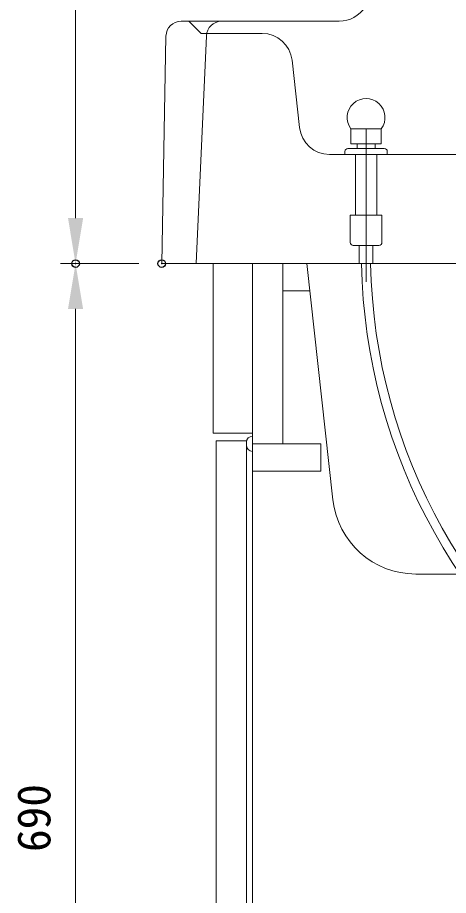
# Model space of a CAD drawing. Units: millimetres on the paper. Extents: x -203 to 203, y -143 to 143.
# Drawn here: x 52.2 to 80.6, y -71.7 to -13.8 of the extents above; entities that cross this region are included whole.
import ezdxf
from ezdxf.enums import TextEntityAlignment as Align

# ---------------------------------------------------------------- set-up
doc = ezdxf.new("R2010")
doc.units = ezdxf.units.MM
doc.header["$PDMODE"] = 32
doc.header["$PDSIZE"] = 0.5
for name, color, linetype, lineweight in [('0-6_DIMENSION_LINES$02_DIMENSI', 7, 'Continuous', 20), ('0-8_DIMENSION_LINES$05_HIDE_LI', 7, 'Continuous', 20), ('0-9_DIMENSION_LINES$03_LINES', 7, 'Continuous', 18), ('0-A_DIMENSION_LINES$04_SUB_LIN', 4, 'Continuous', 18), ('0-B_DIMENSION_LINES$01_CENTER_', 7, 'Continuous', 20), ('0-C_DIMENSION_LINES$想像線', 4, 'Continuous', 18)]:
    doc.layers.add(name, color=color, linetype=linetype, lineweight=lineweight)
doc.layers.add('0-7_DEFPOINTS', color=7, linetype='Continuous')
doc.styles.add('ＭＳ ゴシック', font='')
doc.styles.get('ＭＳ ゴシック').set_extended_font_data('MS Gothic')

# ---------------------------------------------------------------- blocks, each defined once
blk = doc.blocks.new('D15')
at = {"layer": '0-6_DIMENSION_LINES$02_DIMENSI'}
for p, q in [((270.19, 118.5), (265, 118.5)), ((266, 52.5), (266, 115.5))]:
    blk.add_line(p, q, dxfattribs=at)
blk.add_solid([(266.5, 115.5), (265.5, 115.5), (266, 118.5)], dxfattribs=at)
at = {"layer": '0-7_DEFPOINTS'}
for p in [(266, 118.5), (271.69, 118.5)]:
    blk.add_point(p, dxfattribs=at)
at = {"layer": '0-6_DIMENSION_LINES$02_DIMENSI', "style": 'ＭＳ ゴシック'}
blk.add_text('690', height=2.199, rotation=90, dxfattribs=at).set_placement((265, 79.643), align=Align.BOTTOM_LEFT)
blk = doc.blocks.new('D16')
at = {"layer": '0-6_DIMENSION_LINES$02_DIMENSI'}
for p, q in [((332.69, 164.5), (265, 164.5)), ((266, 161.5), (266, 121.5)), ((270.19, 118.5), (265, 118.5))]:
    blk.add_line(p, q, dxfattribs=at)
for points in [[(266.5, 161.5), (265.5, 161.5), (266, 164.5)], [(265.5, 121.5), (266.5, 121.5), (266, 118.5)]]:
    blk.add_solid(points, dxfattribs=at)
at = {"layer": '0-7_DEFPOINTS'}
for p in [(334.19, 164.5), (266, 118.5), (271.69, 118.5)]:
    blk.add_point(p, dxfattribs=at)
at = {"layer": '0-6_DIMENSION_LINES$02_DIMENSI', "style": 'ＭＳ ゴシック'}
blk.add_text('460', height=2.199, rotation=90, dxfattribs=at).set_placement((265, 137.214), align=Align.BOTTOM_LEFT)

msp = doc.modelspace()

# ---------------------------------------------------------------- linework, layer by layer
at = {"layer": '0-8_DIMENSION_LINES$05_HIDE_LI'}
for p, q in [((70.304, -16.581), (70.794, -21.019)), ((74.19, -21.1), (74.19, -22.1)), ((76.19, -21.1), (74.19, -21.1)), ((76.19, -21.1), (76.19, -22.1)), ((73.79, -22.6), (73.79, -22.8)), ((76.39, -22.4), (73.99, -22.4)), ((76.19, -22.1), (74.19, -22.1)), ((74.59, -22.1), (74.59, -22.4)), ((75.79, -22.1), (75.79, -22.4)), ((76.59, -22.6), (76.59, -22.8)), ((118.69, -22.8), (72.782, -22.8)), ((76.59, -22.8), (73.79, -22.8)), ((74.49, -22.8), (74.49, -26.8)), ((75.89, -22.8), (75.89, -26.8)), ((76.24, -26.8), (74.14, -26.8)), ((74.14, -28.6), (74.14, -26.8)), ((76.24, -28.6), (76.24, -26.8)), ((76.04, -28.8), (74.34, -28.8)), ((74.74, -28.8), (74.74, -30)), ((75.64, -28.8), (75.64, -30))]:
    msp.add_line(p, q, dxfattribs=at)
msp.add_lwpolyline([(63.49, -14), (64.29, -14.8), (68.317, -14.8)], dxfattribs=at)
for centre, radius, start, end in [((68.317, -16.8), 2, 6.29395, 90), ((75.19, -20.35), 1.25, 323.1301, 216.8699), ((72.782, -20.8), 2, 186.29395, 270), ((73.99, -22.6), 0.2, 90, 180), ((76.39, -22.6), 0.2, 360, 90), ((74.34, -28.6), 0.2, 180, 270), ((76.04, -28.6), 0.2, 270, 0)]:
    msp.add_arc(centre, radius, start, end, dxfattribs=at)
at = {"layer": '0-9_DIMENSION_LINES$03_LINES'}
for p, q in [((73.413, -14), (62.972, -14)), ((61.69, -30), (61.972, -14.981)), ((64.64, -14.956), (63.971, -30)), ((124.19, -30), (61.69, -30)), ((65.09, -30), (65.09, -41.2)), ((67.69, -30), (67.69, -46.2)), ((69.69, -30), (69.69, -41.9)), ((71.281, -30), (73.002, -45.603)), ((71.48, -31.8), (69.69, -31.8)), ((67.69, -34), (67.69, -89)), ((67.69, -41.2), (65.09, -41.2)), ((67.29, -41.7), (67.29, -87.8)), ((72.19, -41.9), (67.69, -41.9)), ((88.69, -50.5), (78.469, -50.5))]:
    msp.add_line(p, q, dxfattribs=at)
for points in [[(67.29, -41.7), (65.29, -41.7), (65.29, -87.8)], [(72.19, -41.9), (72.19, -43.7), (67.69, -43.7)]]:
    msp.add_lwpolyline(points, dxfattribs=at)
for centre, radius, start, end in [((73.413, -12), 2, 270, 328.41186), ((62.972, -15), 1, 90, 178.92583), ((65.639, -15), 1, 90, 177.45522), ((78.469, -45), 5.5, 186.29395, 270)]:
    msp.add_arc(centre, radius, start, end, dxfattribs=at)
at = {"layer": '0-A_DIMENSION_LINES$04_SUB_LIN'}
for radius in [37.8, 37.2]:
    msp.add_arc((112.684, -29.301), radius, 181.06748, 237.41888, dxfattribs=at)
at = {"layer": '0-B_DIMENSION_LINES$01_CENTER_'}
msp.add_line((75.19, -21.1), (75.19, -31.212), dxfattribs=at)
at = {"layer": '0-C_DIMENSION_LINES$想像線'}
msp.add_line((67.29, -41.8), (67.29, -87.4), dxfattribs=at)
for centre, start, end in [((67.69, -41.8), 90, 180), ((67.69, -42), 180, 270)]:
    msp.add_arc(centre, 0.4, start, end, dxfattribs=at)

# ---------------------------------------------------------------- block references
at = {"layer": '0-6_DIMENSION_LINES$02_DIMENSI'}
for name in ['D16', 'D15']:
    msp.add_blockref(name, (-210, -148.5), dxfattribs=at)

doc.saveas('drawing.dxf')
